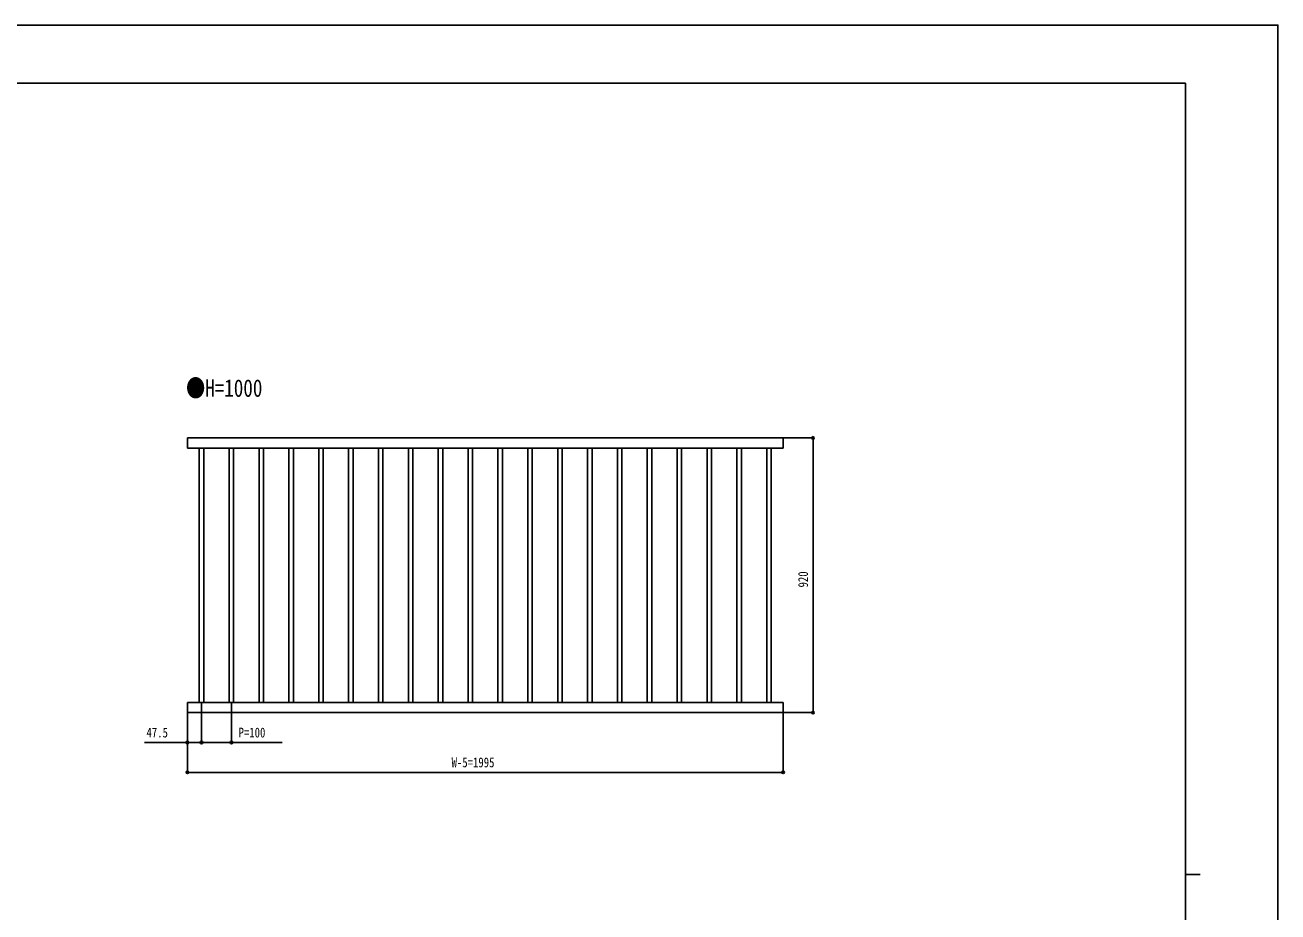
# Model space of a CAD drawing. Units: millimetres, scale not verified. Extents: x -4205 to 4205, y -2970 to 2970.
# Drawn here: x 10 to 4205, y 0 to 2970 of the extents above; entities that cross this region are included whole.
import ezdxf
from ezdxf.enums import TextEntityAlignment as Align

# ---------------------------------------------------------------- set-up
doc = ezdxf.new("R2010")
doc.units = ezdxf.units.MM
doc.header["$LTSCALE"] = 10
for name, color, linetype in [('0-1_USER1', 3, 'Continuous'), ('0-2_YKK_A1', 4, 'Continuous'), ('0-3_YKK_D', 6, 'Continuous'), ('0-4_YKK_ZWAK', 7, 'Continuous')]:
    doc.layers.add(name, color=color, linetype=linetype)
doc.styles.add('ＭＳ ゴシック', font='')
doc.styles.get('ＭＳ ゴシック').set_extended_font_data('MS Gothic')

msp = doc.modelspace()

# ---------------------------------------------------------------- linework, layer by layer
at = {"layer": '0-2_YKK_A1'}
for p, q in [((2548.4, 1587.44), (553.4, 1587.44)), ((553.4, 1553.44), (553.4, 1587.44)), ((2548.4, 1553.44), (553.4, 1553.44)), ((593.4, 701.44), (593.4, 1553.44)), ((608.4, 701.44), (608.4, 1553.44)), ((693.4, 701.44), (693.4, 1553.44)), ((708.4, 701.44), (708.4, 1553.44)), ((793.4, 701.44), (793.4, 1553.44)), ((808.4, 701.44), (808.4, 1553.44)), ((893.4, 701.44), (893.4, 1553.44)), ((908.4, 701.44), (908.4, 1553.44)), ((993.4, 701.44), (993.4, 1553.44)), ((1008.4, 701.44), (1008.4, 1553.44)), ((1093.4, 701.44), (1093.4, 1553.44)), ((1108.4, 701.44), (1108.4, 1553.44)), ((1193.4, 701.44), (1193.4, 1553.44)), ((1208.4, 701.44), (1208.4, 1553.44)), ((1293.4, 701.44), (1293.4, 1553.44)), ((1308.4, 701.44), (1308.4, 1553.44)), ((1393.4, 701.44), (1393.4, 1553.44)), ((1408.4, 701.44), (1408.4, 1553.44)), ((1493.4, 701.44), (1493.4, 1553.44)), ((1508.4, 701.44), (1508.4, 1553.44)), ((1593.4, 701.44), (1593.4, 1553.44)), ((1608.4, 701.44), (1608.4, 1553.44)), ((1693.4, 701.44), (1693.4, 1553.44)), ((1708.4, 701.44), (1708.4, 1553.44)), ((1793.4, 701.44), (1793.4, 1553.44)), ((1808.4, 701.44), (1808.4, 1553.44)), ((1893.4, 701.44), (1893.4, 1553.44)), ((1908.4, 701.44), (1908.4, 1553.44)), ((1993.4, 701.44), (1993.4, 1553.44)), ((2008.4, 701.44), (2008.4, 1553.44)), ((2093.4, 701.44), (2093.4, 1553.44)), ((2108.4, 701.44), (2108.4, 1553.44)), ((2193.4, 701.44), (2193.4, 1553.44)), ((2208.4, 701.44), (2208.4, 1553.44)), ((2293.4, 701.44), (2293.4, 1553.44)), ((2308.4, 701.44), (2308.4, 1553.44)), ((2393.4, 701.44), (2393.4, 1553.44)), ((2408.4, 701.44), (2408.4, 1553.44)), ((2493.4, 701.44), (2493.4, 1553.44)), ((2508.4, 701.44), (2508.4, 1553.44)), ((2548.4, 1553.44), (2548.4, 1587.44)), ((2548.4, 701.44), (553.4, 701.44)), ((553.4, 667.44), (553.4, 701.44)), ((2548.4, 667.44), (2548.4, 701.44)), ((2548.4, 667.44), (553.4, 667.44))]:
    msp.add_line(p, q, dxfattribs=at)
at = {"layer": '0-3_YKK_D'}
for p, q in [((2549.4, 1587.44), (2649.4, 1587.44)), ((2648.4, 1587.44), (2648.4, 667.44)), ((600.9, 700.44), (600.9, 566.44)), ((600.9, 700.44), (600.9, 566.44)), ((700.9, 700.44), (700.9, 566.44)), ((553.4, 666.44), (553.4, 466.44)), ((553.4, 666.44), (553.4, 566.44)), ((2548.4, 666.44), (2548.4, 466.44)), ((2549.4, 667.44), (2649.4, 667.44)), ((553.4, 467.44), (2548.4, 467.44))]:
    msp.add_line(p, q, dxfattribs=at)
for points in [[(600.9, 567.44), (553.4, 567.44), (409.6, 567.44)], [(600.9, 567.44), (700.9, 567.44), (871.1, 567.44)]]:
    msp.add_lwpolyline(points, dxfattribs=at)
for centre in [(2648.4, 1587.44), (2648.4, 667.44), (553.4, 567.44), (600.9, 567.44), (600.9, 567.44), (700.9, 567.44), (553.4, 467.44), (2548.4, 467.44)]:
    msp.add_circle(centre, 4.25, dxfattribs=at)
at = {"layer": '0-4_YKK_ZWAK'}
for p, q in [((3895.02, 2775), (-3904.98, 2775)), ((3895.02, 2775), (3895.02, -2525)), ((3895.02, 125), (3945.02, 125))]:
    msp.add_line(p, q, dxfattribs=at)
msp.add_lwpolyline([(-4205, -2970), (4205, -2970), (4205, 2970), (-4205, 2970)], close=True, dxfattribs=at)

# ---------------------------------------------------------------- texts
at = {"layer": '0-1_USER1', "style": 'ＭＳ ゴシック', "width": 0.8}
msp.add_text('●H=1000', height=58.65, dxfattribs=at).set_placement((549.14, 1707.44), align=Align.BOTTOM_LEFT)
at = {"layer": '0-3_YKK_D', "style": 'ＭＳ ゴシック', "width": 0.8}
msp.add_text('920', height=32.99, rotation=90, dxfattribs=at).set_placement((2641.4, 1086.64), align=Align.BOTTOM_LEFT)
for s, p in [('47.5', (416.6, 574.44)), ('P=100', (724.9, 574.44)), ('W-5=1995', (1438.1, 474.44))]:
    msp.add_text(s, height=32.99, dxfattribs=at).set_placement(p, align=Align.BOTTOM_LEFT)

doc.saveas('drawing.dxf')
